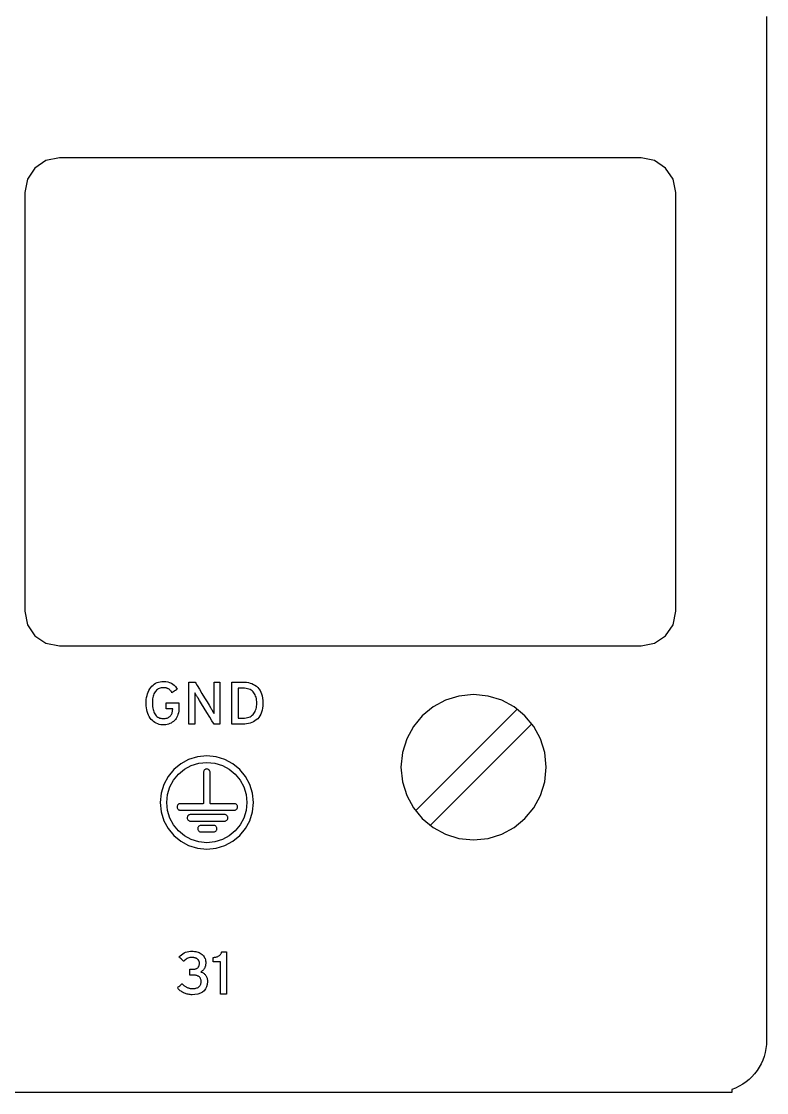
# Model space of a CAD drawing. Extents: x 1 to 47.7, y 0.2 to 33.4.
# Drawn here: x 41.533 to 43.25, y 10.224 to 12.693 of the extents above; entities that cross this region are included whole.
import ezdxf

# ---------------------------------------------------------------- set-up
doc = ezdxf.new("R2010")
doc.units = 0
doc.header["$MEASUREMENT"] = 0
doc.layers.add('6_0____DWG', color=7, linetype='CONTINUOUS')

msp = doc.modelspace()

# ---------------------------------------------------------------- linework, layer by layer
at = {"layer": '6_0____DWG'}
for points in [[(43.25, 12.7036), (43.25, 12.4827), (43.25, 12.3727), (43.25, 12.2634), (43.25, 12.155), (43.25, 12.0477), (43.25, 11.9416), (43.25, 11.8371), (43.25, 11.7342), (43.25, 11.6334), (43.25, 11.5837), (43.25, 11.5347), (43.25, 11.4862), (43.25, 11.4383), (43.25, 11.3911), (43.25, 11.3446), (43.25, 11.2988), (43.25, 11.2537), (43.25, 11.2093), (43.25, 11.1658), (43.25, 11.123), (43.25, 11.0811), (43.25, 11.0401), (43.25, 10.9999), (43.25, 10.9607), (43.25, 10.9224), (43.25, 10.8851), (43.25, 10.8487), (43.25, 10.8134), (43.25, 10.7792), (43.25, 10.746), (43.25, 10.714), (43.25, 10.6831), (43.25, 10.6533), (43.25, 10.6247), (43.25, 10.5974), (43.25, 10.5713), (43.25, 10.5464), (43.25, 10.5229), (43.25, 10.5007), (43.25, 10.4798), (43.25, 10.4603), (43.25, 10.4422), (43.25, 10.4255), (43.25, 10.4103), (43.25, 10.3966), (43.25, 10.3844), (43.25, 10.3738), (43.25, 10.3647), (43.25, 10.3572), (43.25, 10.3513), (43.25, 10.347), (43.25, 10.3445), (43.25, 10.3436), (43.2496, 10.3342), (43.2485, 10.3249), (43.2467, 10.3158), (43.2442, 10.3069), (43.2411, 10.2983), (43.2373, 10.29), (43.2329, 10.282), (43.228, 10.2744), (43.2225, 10.2671), (43.2164, 10.2603), (43.2098, 10.254), (43.2027, 10.2482), (43.1952, 10.2429), (43.1872, 10.2381), (43.1788, 10.234), (43.17, 10.2305), (43.17, 10.2294), (43.17, 10.2271), (43.17, 10.2247), (43.17, 10.2236), (43.17, 10.2236), (43.1696, 10.2236), (43.1683, 10.2236), (43.1663, 10.2236), (43.1638, 10.2236), (43.1573, 10.2236), (43.15, 10.2236), (43.1427, 10.2236), (43.1363, 10.2236), (43.1337, 10.2236), (43.1317, 10.2236), (43.1305, 10.2236), (43.13, 10.2236), (43.1292, 10.2236), (43.1269, 10.2236), (43.1231, 10.2236), (43.1177, 10.2236), (43.1108, 10.2236), (43.1024, 10.2236), (43.0925, 10.2236), (43.0812, 10.2236), (43.0684, 10.2236), (43.0542, 10.2236), (43.0385, 10.2236), (43.0214, 10.2236), (43.0029, 10.2236), (42.983, 10.2236), (42.9617, 10.2236), (42.939, 10.2236), (42.9149, 10.2236), (42.8895, 10.2236), (42.8628, 10.2236), (42.8348, 10.2236), (42.8054, 10.2236), (42.7747, 10.2236), (42.7428, 10.2236), (42.7095, 10.2236), (42.675, 10.2236), (42.6393, 10.2236), (42.6023, 10.2236), (42.5641, 10.2236), (42.5246, 10.2236), (42.484, 10.2236), (42.4421, 10.2236), (42.3991, 10.2236), (42.3549, 10.2236), (42.3096, 10.2236), (42.2631, 10.2236), (42.2155, 10.2236), (42.1667, 10.2236), (42.1169, 10.2236), (42.066, 10.2236), (42.0139, 10.2236), (41.9608, 10.2236), (41.9067, 10.2236), (41.8515, 10.2236), (41.7953, 10.2236), (41.738, 10.2236), (41.6797, 10.2236), (41.6205, 10.2236), (41.5602, 10.2236), (41.499, 10.2236)], [(42.6755, 11.1073), (42.4412, 10.873)], [(42.7089, 11.0739), (42.4747, 10.8396)]]:
    msp.add_lwpolyline(points, dxfattribs=at)
for points in [[(41.6208, 12.378), (41.5897, 12.3717), (41.5642, 12.3545), (41.5471, 12.3291), (41.5408, 12.298), (41.5408, 12.2871), (41.5408, 12.2565), (41.5408, 12.2089), (41.5408, 12.1472), (41.5408, 12.0741), (41.5408, 11.9926), (41.5408, 11.8155), (41.5408, 11.6383), (41.5408, 11.5568), (41.5408, 11.4837), (41.5408, 11.422), (41.5408, 11.3744), (41.5408, 11.3438), (41.5408, 11.333), (41.5471, 11.3018), (41.5642, 11.2764), (41.5897, 11.2592), (41.6208, 11.253), (41.6246, 11.253), (41.6358, 11.253), (41.6784, 11.253), (41.7445, 11.253), (41.8302, 11.253), (41.9316, 11.253), (42.0448, 11.253), (42.2908, 11.253), (42.5368, 11.253), (42.65, 11.253), (42.7514, 11.253), (42.8371, 11.253), (42.9032, 11.253), (42.9458, 11.253), (42.957, 11.253), (42.9608, 11.253), (42.9919, 11.2592), (43.0174, 11.2764), (43.0345, 11.3018), (43.0408, 11.333), (43.0408, 11.3438), (43.0408, 11.3744), (43.0408, 11.422), (43.0408, 11.4837), (43.0408, 11.5568), (43.0408, 11.6383), (43.0408, 11.8155), (43.0408, 11.9926), (43.0408, 12.0741), (43.0408, 12.1472), (43.0408, 12.2089), (43.0408, 12.2565), (43.0408, 12.2871), (43.0408, 12.298), (43.0345, 12.3291), (43.0174, 12.3545), (42.9919, 12.3717), (42.9608, 12.378), (42.957, 12.378), (42.9458, 12.378), (42.9032, 12.378), (42.8371, 12.378), (42.7514, 12.378), (42.65, 12.378), (42.5368, 12.378), (42.2908, 12.378), (42.0448, 12.378), (41.9316, 12.378), (41.8302, 12.378), (41.7445, 12.378), (41.6784, 12.378), (41.6358, 12.378), (41.6246, 12.378), (41.6208, 12.378)], [(41.896, 11.1107), (41.8959, 11.1065), (41.8955, 11.1026), (41.8948, 11.0989), (41.8939, 11.0954), (41.8928, 11.0921), (41.8913, 11.089), (41.8897, 11.0862), (41.8878, 11.0836), (41.8856, 11.0812), (41.8833, 11.079), (41.8808, 11.0771), (41.8781, 11.0755), (41.8753, 11.0741), (41.8723, 11.073), (41.8692, 11.0721), (41.8659, 11.0715), (41.8625, 11.0712), (41.8586, 11.0711), (41.8546, 11.0715), (41.8508, 11.0723), (41.8472, 11.0733), (41.8439, 11.0748), (41.8407, 11.0765), (41.8377, 11.0787), (41.8349, 11.0811), (41.8324, 11.0839), (41.83, 11.087), (41.8278, 11.0904), (41.8259, 11.0939), (41.8243, 11.0977), (41.823, 11.1017), (41.822, 11.1059), (41.8212, 11.1104), (41.8207, 11.1151), (41.8204, 11.1201), (41.8205, 11.1251), (41.8209, 11.1299), (41.8216, 11.1345), (41.8225, 11.1389), (41.8237, 11.143), (41.8252, 11.1469), (41.8269, 11.1506), (41.8289, 11.1541), (41.8312, 11.1573), (41.8337, 11.1603), (41.8364, 11.1629), (41.8392, 11.1651), (41.8423, 11.167), (41.8456, 11.1686), (41.8491, 11.1698), (41.8528, 11.1707), (41.8567, 11.1712), (41.861, 11.1714), (41.8659, 11.1711), (41.8705, 11.1703), (41.8747, 11.169), (41.8786, 11.1673), (41.8822, 11.1651), (41.8854, 11.1625), (41.8882, 11.1594), (41.8907, 11.1559), (41.8922, 11.1532), (41.8915, 11.1527), (41.8901, 11.1519), (41.8883, 11.1507), (41.8862, 11.1494), (41.8841, 11.148), (41.8822, 11.1468), (41.8808, 11.1459), (41.88, 11.1454), (41.8795, 11.146), (41.8786, 11.1473), (41.8778, 11.1485), (41.8769, 11.1496), (41.876, 11.1506), (41.8751, 11.1516), (41.8742, 11.1525), (41.8732, 11.1533), (41.8722, 11.154), (41.8712, 11.1546), (41.87, 11.1552), (41.8688, 11.1556), (41.8676, 11.156), (41.8663, 11.1563), (41.8649, 11.1566), (41.8635, 11.1567), (41.862, 11.1568), (41.8604, 11.1569), (41.8578, 11.1568), (41.8552, 11.1564), (41.8527, 11.1558), (41.8504, 11.155), (41.8483, 11.1539), (41.8463, 11.1526), (41.8445, 11.151), (41.8428, 11.1492), (41.8412, 11.1472), (41.8398, 11.145), (41.8386, 11.1425), (41.8376, 11.1399), (41.8367, 11.137), (41.836, 11.134), (41.8354, 11.1309), (41.835, 11.1275), (41.8348, 11.1239), (41.8348, 11.1202), (41.8349, 11.1166), (41.8352, 11.1132), (41.8357, 11.11), (41.8364, 11.1069), (41.8372, 11.1041), (41.8381, 11.1014), (41.8393, 11.0989), (41.8406, 11.0965), (41.8421, 11.0943), (41.8437, 11.0924), (41.8455, 11.0906), (41.8474, 11.0892), (41.8495, 11.088), (41.8517, 11.087), (41.8541, 11.0863), (41.8566, 11.0858), (41.8593, 11.0856), (41.8619, 11.0857), (41.8643, 11.0859), (41.8666, 11.0863), (41.8687, 11.0869), (41.8706, 11.0876), (41.8723, 11.0885), (41.8739, 11.0895), (41.8754, 11.0907), (41.8766, 11.0921), (41.8777, 11.0936), (41.8786, 11.0951), (41.8794, 11.0967), (41.8801, 11.0984), (41.8807, 11.1001), (41.8811, 11.1019), (41.8814, 11.1037), (41.8816, 11.1056), (41.8817, 11.1075), (41.8817, 11.1075), (41.8817, 11.1076), (41.8817, 11.1076), (41.8817, 11.1077), (41.8817, 11.1078), (41.8817, 11.1078), (41.8817, 11.1079), (41.8817, 11.1079), (41.8816, 11.1079), (41.8808, 11.1079), (41.8792, 11.1079), (41.877, 11.1079), (41.8744, 11.1079), (41.8718, 11.1079), (41.8694, 11.1079), (41.8676, 11.1079), (41.8665, 11.1079), (41.8663, 11.108), (41.8663, 11.1089), (41.8663, 11.1105), (41.8663, 11.1126), (41.8663, 11.115), (41.8663, 11.1173), (41.8663, 11.1194), (41.8663, 11.121), (41.8663, 11.1218), (41.8667, 11.1219), (41.8689, 11.1219), (41.8726, 11.1219), (41.8772, 11.1219), (41.8822, 11.1219), (41.8872, 11.1219), (41.8914, 11.1219), (41.8946, 11.1219), (41.896, 11.1219), (41.896, 11.1216), (41.896, 11.1207), (41.896, 11.1192), (41.896, 11.1174), (41.896, 11.1155), (41.896, 11.1137), (41.896, 11.1122), (41.896, 11.1111)], [(41.9771, 11.0726), (41.9758, 11.0749), (41.9721, 11.0808), (41.9669, 11.0893), (41.9607, 11.0994), (41.9543, 11.1098), (41.9483, 11.1195), (41.9434, 11.1275), (41.9403, 11.1324), (41.9394, 11.134), (41.9384, 11.1356), (41.9376, 11.137), (41.9367, 11.1385), (41.9359, 11.1399), (41.9351, 11.1412), (41.9343, 11.1425), (41.9336, 11.1438), (41.9329, 11.145), (41.9326, 11.1442), (41.9326, 11.1419), (41.9326, 11.1395), (41.9326, 11.137), (41.9326, 11.1344), (41.9326, 11.1318), (41.9327, 11.1291), (41.9327, 11.1263), (41.9327, 11.1234), (41.9327, 11.1217), (41.9327, 11.1171), (41.9327, 11.1103), (41.9327, 11.1022), (41.9327, 11.0935), (41.9327, 11.0853), (41.9327, 11.0785), (41.9327, 11.074), (41.9327, 11.0726), (41.9321, 11.0726), (41.9306, 11.0726), (41.9287, 11.0726), (41.9264, 11.0726), (41.924, 11.0726), (41.9219, 11.0726), (41.9202, 11.0726), (41.9192, 11.0726), (41.919, 11.0733), (41.919, 11.0796), (41.919, 11.0911), (41.919, 11.1059), (41.919, 11.1224), (41.919, 11.1388), (41.919, 11.1533), (41.919, 11.1641), (41.919, 11.1695), (41.9193, 11.1698), (41.9205, 11.1698), (41.9223, 11.1698), (41.9246, 11.1698), (41.9271, 11.1698), (41.9295, 11.1698), (41.9315, 11.1698), (41.9329, 11.1698), (41.9334, 11.1698), (41.9347, 11.1677), (41.9382, 11.1619), (41.9432, 11.1536), (41.9491, 11.1438), (41.9552, 11.1337), (41.9609, 11.1242), (41.9656, 11.1165), (41.9685, 11.1116), (41.9695, 11.11), (41.9706, 11.1082), (41.9716, 11.1064), (41.9725, 11.1048), (41.9735, 11.1031), (41.9743, 11.1016), (41.9752, 11.1001), (41.976, 11.0987), (41.9767, 11.0973), (41.977, 11.0981), (41.977, 11.1005), (41.9769, 11.103), (41.9769, 11.1055), (41.9769, 11.1081), (41.9769, 11.1108), (41.9769, 11.1136), (41.9769, 11.1164), (41.9769, 11.1193), (41.9769, 11.121), (41.9769, 11.1255), (41.9769, 11.1323), (41.9769, 11.1405), (41.9769, 11.149), (41.9769, 11.1572), (41.9769, 11.164), (41.9769, 11.1685), (41.9769, 11.1698), (41.9775, 11.1698), (41.979, 11.1698), (41.9809, 11.1698), (41.9832, 11.1698), (41.9856, 11.1698), (41.9877, 11.1698), (41.9894, 11.1698), (41.9904, 11.1698), (41.9906, 11.1691), (41.9906, 11.1628), (41.9906, 11.1514), (41.9906, 11.1365), (41.9906, 11.12), (41.9906, 11.1037), (41.9906, 11.0892), (41.9906, 11.0784), (41.9906, 11.073), (41.9903, 11.0726), (41.9892, 11.0726), (41.9875, 11.0726), (41.9853, 11.0726), (41.983, 11.0726), (41.9808, 11.0726), (41.9789, 11.0726), (41.9776, 11.0726)], [(42.0897, 11.1212), (42.0895, 11.1154), (42.0889, 11.11), (42.0879, 11.1049), (42.0865, 11.1002), (42.0848, 11.0959), (42.0827, 11.092), (42.0803, 11.0885), (42.0775, 11.0854), (42.0743, 11.0827), (42.071, 11.0803), (42.0675, 11.0782), (42.0639, 11.0765), (42.0601, 11.0751), (42.0561, 11.074), (42.052, 11.0732), (42.0477, 11.0728), (42.0438, 11.0726), (42.0425, 11.0726), (42.0397, 11.0726), (42.0358, 11.0726), (42.0313, 11.0726), (42.0268, 11.0726), (42.0228, 11.0726), (42.0198, 11.0726), (42.0183, 11.0726), (42.0182, 11.0746), (42.0182, 11.0831), (42.0182, 11.0964), (42.0182, 11.1126), (42.0182, 11.1298), (42.0182, 11.1461), (42.0182, 11.1594), (42.0182, 11.1679), (42.0183, 11.1698), (42.0198, 11.1698), (42.0228, 11.1698), (42.0268, 11.1698), (42.0313, 11.1698), (42.0358, 11.1698), (42.0397, 11.1698), (42.0425, 11.1698), (42.0438, 11.1698), (42.0477, 11.1697), (42.0521, 11.1694), (42.0563, 11.1686), (42.0603, 11.1676), (42.0642, 11.1662), (42.0678, 11.1645), (42.0713, 11.1625), (42.0746, 11.1601), (42.0777, 11.1574), (42.0804, 11.1543), (42.0829, 11.1507), (42.0849, 11.1468), (42.0866, 11.1425), (42.0879, 11.1378), (42.0889, 11.1327), (42.0895, 11.1271)], [(42.0753, 11.1212), (42.0752, 11.1249), (42.0749, 11.1283), (42.0744, 11.1316), (42.0737, 11.1347), (42.0728, 11.1376), (42.0717, 11.1403), (42.0703, 11.1429), (42.0688, 11.1453), (42.067, 11.1474), (42.0649, 11.1494), (42.0626, 11.1511), (42.06, 11.1525), (42.0572, 11.1537), (42.0541, 11.1546), (42.0507, 11.1552), (42.0471, 11.1556), (42.0438, 11.1557), (42.0433, 11.1557), (42.042, 11.1557), (42.0402, 11.1557), (42.0382, 11.1557), (42.0362, 11.1557), (42.0344, 11.1557), (42.033, 11.1557), (42.0323, 11.1557), (42.0323, 11.1543), (42.0323, 11.1483), (42.0323, 11.1389), (42.0323, 11.1273), (42.0323, 11.1151), (42.0323, 11.1036), (42.0323, 11.0941), (42.0323, 11.0881), (42.0323, 11.0867), (42.033, 11.0867), (42.0344, 11.0867), (42.0362, 11.0867), (42.0382, 11.0867), (42.0402, 11.0867), (42.042, 11.0867), (42.0433, 11.0867), (42.0438, 11.0867), (42.0471, 11.0869), (42.0507, 11.0873), (42.0541, 11.0879), (42.0572, 11.0888), (42.06, 11.09), (42.0626, 11.0915), (42.0649, 11.0932), (42.067, 11.0952), (42.0688, 11.0974), (42.0703, 11.0998), (42.0717, 11.1023), (42.0728, 11.105), (42.0737, 11.1079), (42.0744, 11.111), (42.0749, 11.1142), (42.0752, 11.1176)], [(42.7423, 10.9736), (42.739, 11.0073), (42.7292, 11.0387), (42.7138, 11.0672), (42.6933, 11.092), (42.6686, 11.1124), (42.6402, 11.1279), (42.6088, 11.1377), (42.5751, 11.1411), (42.5413, 11.1377), (42.5099, 11.1279), (42.4815, 11.1124), (42.4567, 11.092), (42.4362, 11.0672), (42.4208, 11.0387), (42.4111, 11.0073), (42.4077, 10.9736), (42.4111, 10.9399), (42.4208, 10.9085), (42.4362, 10.8801), (42.4567, 10.8553), (42.4815, 10.8348), (42.5099, 10.8194), (42.5413, 10.8096), (42.5751, 10.8062), (42.6088, 10.8096), (42.6402, 10.8194), (42.6686, 10.8348), (42.6933, 10.8553), (42.7138, 10.8801), (42.7292, 10.9085), (42.739, 10.9399)], [(41.9602, 10.9996), (41.9386, 10.9974), (41.9184, 10.9912), (41.9002, 10.9812), (41.8843, 10.9681), (41.8711, 10.9522), (41.8612, 10.9339), (41.8549, 10.9138), (41.8528, 10.8921), (41.8549, 10.8705), (41.8612, 10.8503), (41.8711, 10.8321), (41.8843, 10.8161), (41.9002, 10.803), (41.9184, 10.7931), (41.9386, 10.7868), (41.9602, 10.7846), (41.9819, 10.7868), (42.0021, 10.7931), (42.0203, 10.803), (42.0362, 10.8161), (42.0494, 10.8321), (42.0593, 10.8503), (42.0656, 10.8705), (42.0678, 10.8921), (42.0656, 10.9138), (42.0593, 10.9339), (42.0494, 10.9522), (42.0362, 10.9681), (42.0203, 10.9812), (42.0021, 10.9912), (41.9819, 10.9974)], [(41.9602, 10.7996), (41.9416, 10.8015), (41.9243, 10.8069), (41.9086, 10.8154), (41.8949, 10.8267), (41.8836, 10.8404), (41.875, 10.8561), (41.8696, 10.8735), (41.8678, 10.8921), (41.8696, 10.9107), (41.875, 10.9281), (41.8836, 10.9438), (41.8949, 10.9575), (41.9086, 10.9688), (41.9243, 10.9774), (41.9416, 10.9828), (41.9602, 10.9846), (41.9789, 10.9828), (41.9962, 10.9774), (42.0119, 10.9688), (42.0256, 10.9575), (42.0369, 10.9438), (42.0455, 10.9281), (42.0509, 10.9107), (42.0528, 10.8921), (42.0509, 10.8735), (42.0455, 10.8561), (42.0369, 10.8404), (42.0256, 10.8267), (42.0119, 10.8154), (41.9962, 10.8069), (41.9789, 10.8015)], [(42.0237, 10.8895), (42.0217, 10.8895), (42.0161, 10.8895), (42.0082, 10.8895), (41.9988, 10.8895), (41.9892, 10.8895), (41.9802, 10.8895), (41.973, 10.8895), (41.9686, 10.8895), (41.9677, 10.8899), (41.9677, 10.8943), (41.9677, 10.9028), (41.9677, 10.9139), (41.9677, 10.9263), (41.9677, 10.9387), (41.9677, 10.9496), (41.9677, 10.9577), (41.9677, 10.9618), (41.9677, 10.963), (41.9674, 10.9644), (41.9668, 10.9656), (41.9661, 10.9667), (41.9651, 10.9677), (41.9641, 10.9684), (41.9628, 10.969), (41.9615, 10.9694), (41.9601, 10.9695), (41.9587, 10.9693), (41.9574, 10.9689), (41.9562, 10.9683), (41.9552, 10.9675), (41.9543, 10.9665), (41.9536, 10.9654), (41.9531, 10.9641), (41.9528, 10.9628), (41.9527, 10.9614), (41.9527, 10.9565), (41.9527, 10.9478), (41.9527, 10.9365), (41.9527, 10.924), (41.9527, 10.9118), (41.9527, 10.901), (41.9527, 10.8932), (41.9527, 10.8896), (41.9514, 10.8895), (41.9466, 10.8895), (41.9394, 10.8895), (41.9306, 10.8895), (41.9213, 10.8895), (41.9126, 10.8895), (41.9053, 10.8895), (41.9005, 10.8895), (41.8989, 10.8895), (41.8975, 10.8893), (41.8962, 10.8889), (41.8951, 10.8883), (41.894, 10.8874), (41.8931, 10.8864), (41.8924, 10.8853), (41.892, 10.884), (41.8917, 10.8826), (41.8917, 10.8812), (41.892, 10.8799), (41.8925, 10.8786), (41.8932, 10.8775), (41.8941, 10.8765), (41.8952, 10.8757), (41.8964, 10.8751), (41.8977, 10.8747), (41.8991, 10.8745), (41.903, 10.8745), (41.9148, 10.8745), (41.9321, 10.8745), (41.9526, 10.8745), (41.9742, 10.8745), (41.9943, 10.8745), (42.0108, 10.8745), (42.0212, 10.8745), (42.0241, 10.8745), (42.0255, 10.8747), (42.0268, 10.8751), (42.028, 10.8758), (42.029, 10.8767), (42.0299, 10.8777), (42.0305, 10.8788), (42.031, 10.8801), (42.0312, 10.8815), (42.0312, 10.8829), (42.0309, 10.8842), (42.0304, 10.8855), (42.0297, 10.8866), (42.0287, 10.8876), (42.0277, 10.8884), (42.0265, 10.889), (42.0252, 10.8894)], [(42.0014, 10.8645), (41.9983, 10.8645), (41.99, 10.8645), (41.9781, 10.8645), (41.9644, 10.8645), (41.9504, 10.8645), (41.9377, 10.8645), (41.928, 10.8645), (41.923, 10.8645), (41.9216, 10.8644), (41.9203, 10.8641), (41.919, 10.8635), (41.9178, 10.8628), (41.9169, 10.8618), (41.9161, 10.8606), (41.9155, 10.8594), (41.9152, 10.858), (41.9151, 10.8565), (41.9154, 10.8551), (41.9159, 10.8538), (41.9166, 10.8526), (41.9175, 10.8515), (41.9186, 10.8507), (41.9198, 10.85), (41.9212, 10.8496), (41.9226, 10.8495), (41.9258, 10.8495), (41.9341, 10.8495), (41.9459, 10.8495), (41.9596, 10.8495), (41.9737, 10.8495), (41.9863, 10.8495), (41.996, 10.8495), (42.001, 10.8495), (42.0024, 10.8496), (42.0038, 10.8499), (42.005, 10.8504), (42.0062, 10.8512), (42.0072, 10.8522), (42.0079, 10.8533), (42.0085, 10.8546), (42.0088, 10.856), (42.0089, 10.8575), (42.0086, 10.8589), (42.0082, 10.8602), (42.0074, 10.8614), (42.0065, 10.8625), (42.0054, 10.8633), (42.0042, 10.8639), (42.0028, 10.8643)], [(41.9759, 10.8395), (41.9748, 10.8395), (41.9717, 10.8395), (41.9674, 10.8395), (41.9623, 10.8395), (41.9572, 10.8395), (41.9526, 10.8395), (41.949, 10.8395), (41.9472, 10.8395), (41.9461, 10.8394), (41.9447, 10.8391), (41.9434, 10.8386), (41.9422, 10.8378), (41.9413, 10.8368), (41.9405, 10.8357), (41.9399, 10.8344), (41.9396, 10.833), (41.9396, 10.8315), (41.9398, 10.8301), (41.9403, 10.8288), (41.941, 10.8276), (41.9419, 10.8265), (41.943, 10.8257), (41.9442, 10.825), (41.9456, 10.8246), (41.947, 10.8245), (41.9482, 10.8245), (41.9512, 10.8245), (41.9556, 10.8245), (41.9606, 10.8245), (41.9658, 10.8245), (41.9704, 10.8245), (41.9739, 10.8245), (41.9758, 10.8245), (41.9769, 10.8246), (41.9783, 10.8249), (41.9796, 10.8255), (41.9807, 10.8262), (41.9817, 10.8272), (41.9825, 10.8284), (41.983, 10.8296), (41.9834, 10.831), (41.9834, 10.8325), (41.9832, 10.8339), (41.9827, 10.8352), (41.982, 10.8364), (41.9811, 10.8375), (41.98, 10.8383), (41.9787, 10.839), (41.9774, 10.8394)], [(41.9618, 10.4795), (41.9613, 10.4731), (41.9598, 10.4674), (41.9575, 10.4625), (41.9544, 10.4584), (41.9503, 10.455), (41.9454, 10.4524), (41.9396, 10.4505), (41.933, 10.4494), (41.9262, 10.4491), (41.9239, 10.4492), (41.9217, 10.4495), (41.9194, 10.4498), (41.9172, 10.4502), (41.9151, 10.4507), (41.9129, 10.4513), (41.9108, 10.452), (41.9087, 10.4528), (41.9066, 10.4537), (41.9046, 10.4548), (41.9027, 10.4559), (41.9009, 10.4571), (41.8991, 10.4583), (41.8975, 10.4597), (41.896, 10.4611), (41.8946, 10.4627), (41.8933, 10.4643), (41.8927, 10.4653), (41.8934, 10.4659), (41.8946, 10.467), (41.8962, 10.4684), (41.898, 10.4699), (41.8998, 10.4715), (41.9014, 10.4729), (41.9027, 10.474), (41.9034, 10.4746), (41.904, 10.4739), (41.9051, 10.4728), (41.9062, 10.4716), (41.9074, 10.4706), (41.9086, 10.4696), (41.9098, 10.4687), (41.9111, 10.4679), (41.9124, 10.4671), (41.9137, 10.4665), (41.9151, 10.4659), (41.9165, 10.4653), (41.9179, 10.4648), (41.9193, 10.4644), (41.9207, 10.4641), (41.9221, 10.4638), (41.9235, 10.4637), (41.9249, 10.4635), (41.9264, 10.4635), (41.9287, 10.4635), (41.931, 10.4637), (41.9332, 10.4639), (41.9352, 10.4643), (41.937, 10.4648), (41.9387, 10.4654), (41.9401, 10.4661), (41.9415, 10.4669), (41.9426, 10.4678), (41.9436, 10.4688), (41.9445, 10.4699), (41.9452, 10.471), (41.9458, 10.4723), (41.9463, 10.4736), (41.9467, 10.475), (41.947, 10.4765), (41.9472, 10.4781), (41.9472, 10.4798), (41.9471, 10.4814), (41.9469, 10.483), (41.9466, 10.4844), (41.9461, 10.4857), (41.9456, 10.487), (41.9449, 10.4881), (41.9441, 10.4892), (41.9432, 10.4901), (41.9422, 10.4909), (41.941, 10.4916), (41.9398, 10.4923), (41.9386, 10.4928), (41.9372, 10.4932), (41.9358, 10.4936), (41.9343, 10.4939), (41.9327, 10.4941), (41.9311, 10.4941), (41.93, 10.4942), (41.9295, 10.4942), (41.9285, 10.4942), (41.9272, 10.4942), (41.9257, 10.4942), (41.9242, 10.4942), (41.9229, 10.4942), (41.9219, 10.4942), (41.9214, 10.4942), (41.9213, 10.4943), (41.9213, 10.4953), (41.9213, 10.497), (41.9213, 10.4992), (41.9213, 10.5015), (41.9213, 10.5039), (41.9213, 10.5059), (41.9213, 10.5074), (41.9213, 10.5082), (41.9215, 10.5083), (41.9222, 10.5083), (41.9233, 10.5083), (41.9246, 10.5083), (41.9261, 10.5083), (41.9275, 10.5083), (41.9287, 10.5083), (41.9296, 10.5083), (41.93, 10.5083), (41.9313, 10.5083), (41.9327, 10.5084), (41.934, 10.5087), (41.9352, 10.509), (41.9363, 10.5095), (41.9374, 10.51), (41.9384, 10.5107), (41.9393, 10.5114), (41.9401, 10.5123), (41.9408, 10.5132), (41.9414, 10.5141), (41.9419, 10.5151), (41.9423, 10.5161), (41.9427, 10.5171), (41.943, 10.5182), (41.9432, 10.5194), (41.9433, 10.5206), (41.9433, 10.5217), (41.9433, 10.5222), (41.9433, 10.5227), (41.9432, 10.5232), (41.9431, 10.5237), (41.9431, 10.5242), (41.943, 10.5247), (41.9429, 10.5252), (41.9427, 10.5257), (41.9426, 10.5263), (41.9423, 10.5268), (41.9421, 10.5273), (41.9418, 10.5278), (41.9415, 10.5283), (41.9411, 10.5288), (41.9408, 10.5293), (41.9404, 10.5297), (41.9399, 10.5302), (41.9395, 10.5306), (41.939, 10.5311), (41.9385, 10.5315), (41.9379, 10.5319), (41.9373, 10.5323), (41.9367, 10.5327), (41.936, 10.5331), (41.9353, 10.5334), (41.9346, 10.5337), (41.9338, 10.534), (41.933, 10.5342), (41.9321, 10.5344), (41.9312, 10.5346), (41.9302, 10.5348), (41.9292, 10.5349), (41.9281, 10.535), (41.927, 10.535), (41.9259, 10.5351), (41.9238, 10.535), (41.9214, 10.5347), (41.9191, 10.5341), (41.9169, 10.5334), (41.9148, 10.5324), (41.9128, 10.5312), (41.9108, 10.5298), (41.909, 10.5281), (41.9072, 10.5263), (41.9066, 10.5263), (41.9057, 10.5272), (41.9044, 10.5285), (41.9027, 10.5301), (41.9009, 10.5319), (41.8992, 10.5335), (41.8978, 10.5349), (41.8968, 10.5359), (41.8965, 10.5363), (41.8992, 10.539), (41.902, 10.5415), (41.9051, 10.5436), (41.9082, 10.5454), (41.9115, 10.5469), (41.915, 10.548), (41.9186, 10.5488), (41.9224, 10.5493), (41.9262, 10.5494), (41.9292, 10.5493), (41.9321, 10.549), (41.9349, 10.5486), (41.9376, 10.5479), (41.9401, 10.5471), (41.9426, 10.5462), (41.9449, 10.545), (41.9471, 10.5437), (41.9492, 10.5422), (41.9511, 10.5405), (41.9527, 10.5387), (41.9541, 10.5367), (41.9553, 10.5346), (41.9563, 10.5324), (41.9571, 10.5299), (41.9576, 10.5274), (41.9579, 10.5247), (41.9579, 10.5222), (41.9578, 10.5203), (41.9576, 10.5186), (41.9573, 10.5169), (41.957, 10.5153), (41.9566, 10.5139), (41.9561, 10.5125), (41.9556, 10.5112), (41.9549, 10.51), (41.9542, 10.5089), (41.9535, 10.5078), (41.9527, 10.5068), (41.9518, 10.5059), (41.9509, 10.505), (41.9499, 10.5042), (41.9489, 10.5034), (41.9479, 10.5026), (41.9468, 10.502), (41.9476, 10.5015), (41.9491, 10.5009), (41.9505, 10.5003), (41.9518, 10.4996), (41.953, 10.4988), (41.9542, 10.4978), (41.9553, 10.4968), (41.9564, 10.4957), (41.9574, 10.4944), (41.9583, 10.4932), (41.9591, 10.4918), (41.9598, 10.4903), (41.9604, 10.4887), (41.9609, 10.4871), (41.9613, 10.4853), (41.9616, 10.4835), (41.9618, 10.4816)], [(41.9919, 10.4507), (41.9919, 10.4535), (41.9919, 10.4611), (41.9919, 10.472), (41.9919, 10.4847), (41.9919, 10.4977), (41.9919, 10.5097), (41.9919, 10.5191), (41.9919, 10.5245), (41.9917, 10.5252), (41.9905, 10.5252), (41.9884, 10.5252), (41.9858, 10.5252), (41.9828, 10.5252), (41.98, 10.5252), (41.9776, 10.5252), (41.9759, 10.5252), (41.9752, 10.5252), (41.9752, 10.5256), (41.9752, 10.5266), (41.9752, 10.5281), (41.9752, 10.5298), (41.9752, 10.5315), (41.9752, 10.5332), (41.9752, 10.5344), (41.9752, 10.5352), (41.9761, 10.5353), (41.9778, 10.5355), (41.9794, 10.5358), (41.981, 10.5361), (41.9825, 10.5365), (41.9839, 10.5369), (41.9853, 10.5375), (41.9867, 10.5381), (41.988, 10.5387), (41.9892, 10.5394), (41.9902, 10.5402), (41.9912, 10.5411), (41.9921, 10.5421), (41.9928, 10.5432), (41.9935, 10.5444), (41.994, 10.5457), (41.9944, 10.5471), (41.9947, 10.5479), (41.9955, 10.5479), (41.997, 10.5479), (41.9988, 10.5479), (42.0008, 10.5479), (42.0027, 10.5479), (42.0044, 10.5479), (42.0056, 10.5479), (42.006, 10.5479), (42.006, 10.5441), (42.006, 10.5343), (42.006, 10.5201), (42.006, 10.5036), (42.006, 10.4865), (42.006, 10.471), (42.006, 10.4587), (42.006, 10.4517), (42.0059, 10.4507), (42.0048, 10.4507), (42.0031, 10.4507), (42.0008, 10.4507), (41.9983, 10.4507), (41.9959, 10.4507), (41.9939, 10.4507), (41.9925, 10.4507)]]:
    msp.add_lwpolyline(points, close=True, dxfattribs=at)

doc.saveas('drawing.dxf')
